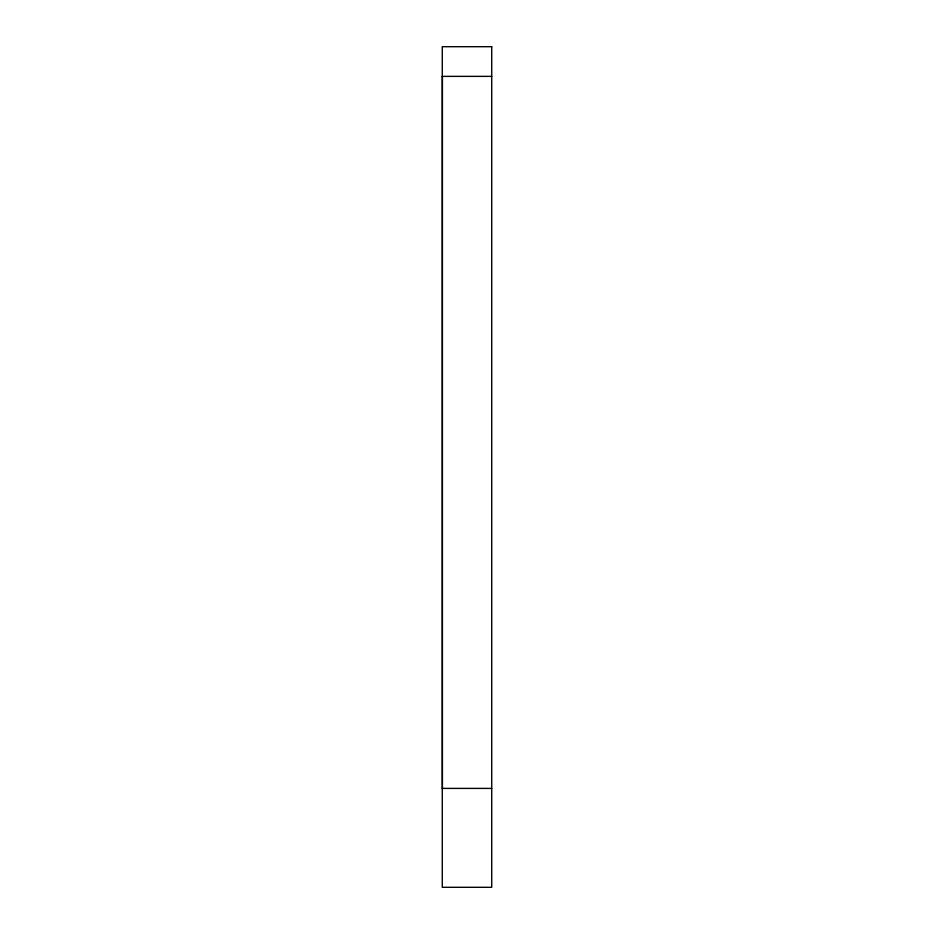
<?xml version="1.0" encoding="UTF-8"?>
<svg xmlns="http://www.w3.org/2000/svg" width="934" height="934" viewBox="0 0 934 934"><rect width="100%" height="100%" fill="white"/><g stroke="black" fill="none" stroke-linecap="round" stroke-linejoin="round"><path stroke-width="1.4" d="M442.272 76.366L491.728 76.366M442.272 788.401L491.728 788.401M442.424 76.366L442.424 788.401M491.728 46.7L442.272 46.7L442.272 887.3L491.728 887.3L491.728 46.7"/></g></svg>
